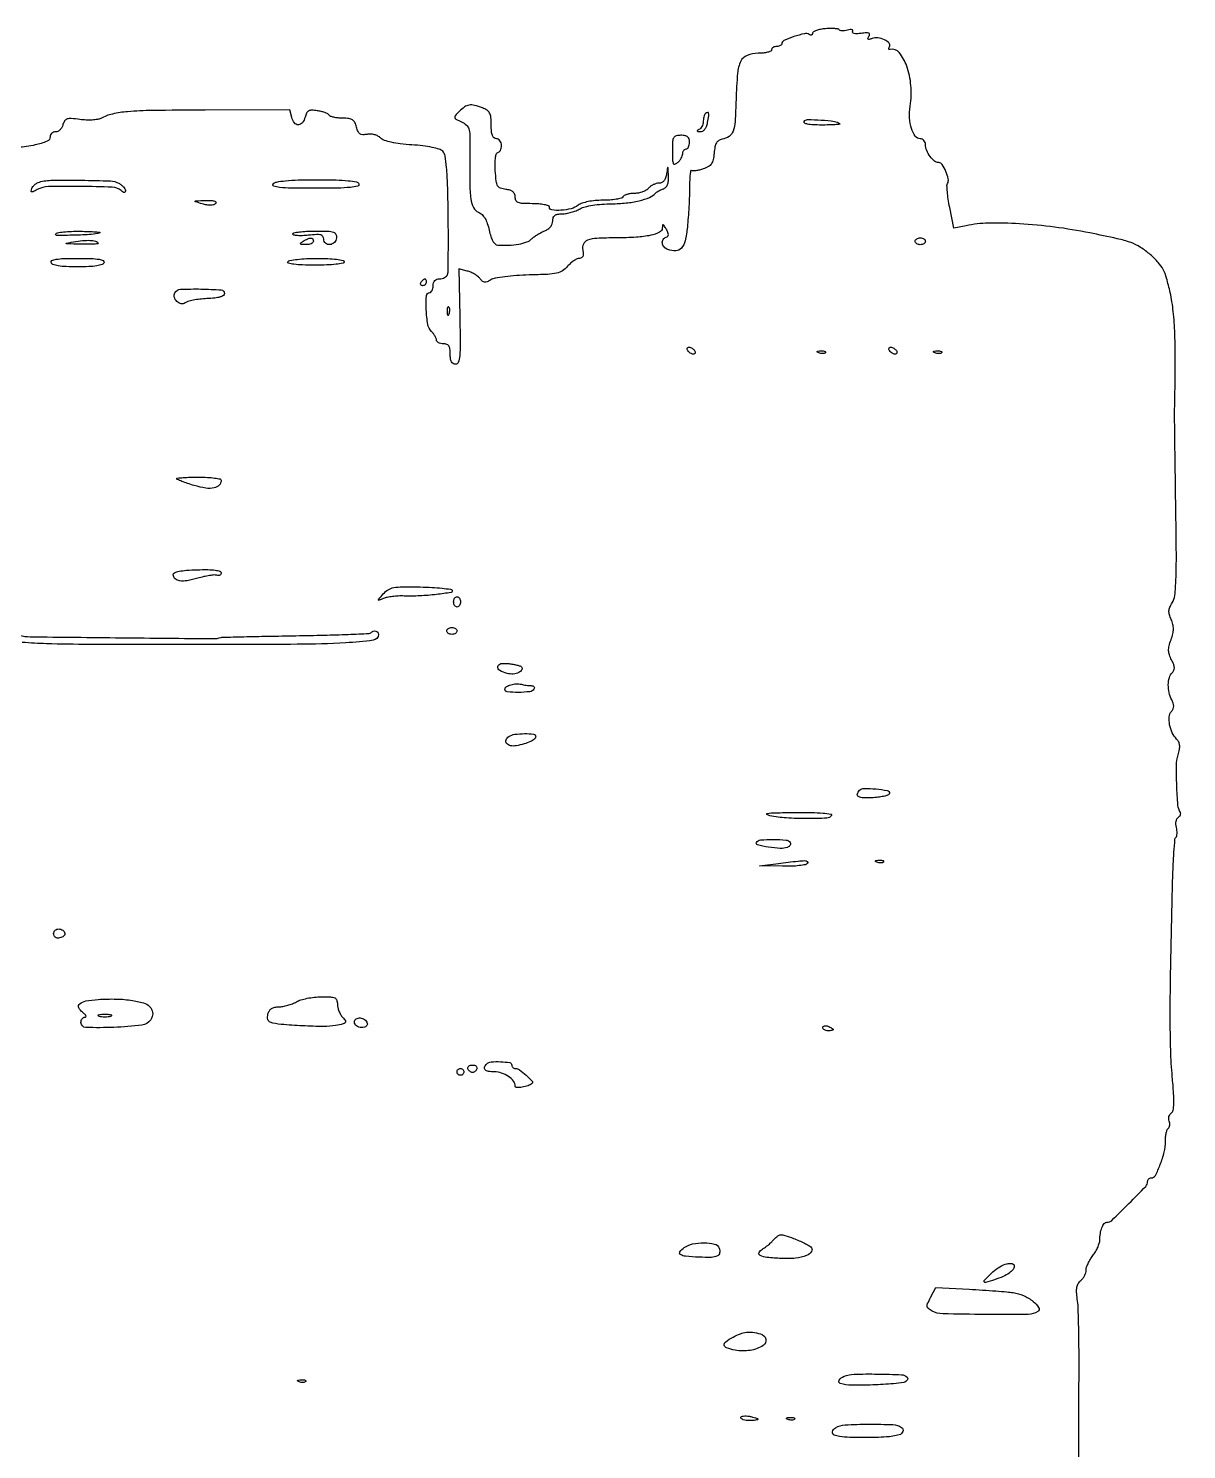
# Model space of a CAD drawing. Extents: x 0 to 1897, y 0 to 3427.
# Drawn here: x 1527.6 to 1866.4, y 2994.5 to 3410.3 of the extents above; entities that cross this region are included whole.
import ezdxf

# ---------------------------------------------------------------- set-up
doc = ezdxf.new("R2010")
doc.units = 0
doc.header["$MEASUREMENT"] = 0

msp = doc.modelspace()

# ---------------------------------------------------------------- linework, layer by layer
for points in [[(1834.873966, 2991.719246, 0.002697), (1834.862597, 2995.5, -0.002741), (1834.856841, 2997.472342, -0.0002), (1834.872943, 3002.90625, -0.000279), (1834.89835, 3009.387042, -0.000211), (1834.933209, 3016.5, 0.00316), (1834.926047, 3023.689391, 0.003875), (1834.824875, 3030.404333, 0.003234), (1834.65967, 3036.044061, 0.027722), (1834.429865, 3038.557304, -0.022192), (1834.222845, 3040.575129, -0.059891), (1834.311645, 3042.010702, -0.084383), (1834.701209, 3043.078631, -0.090224), (1835.415353, 3043.929749, 0.056644), (1836.021778, 3044.561553, 0.043432), (1836.53451, 3045.370484, 0.044527), (1836.884581, 3046.224247, 0.075174), (1837, 3046.987586, -0.08035), (1837.136574, 3047.831966, -0.028997), (1837.5875, 3048.965251, -0.02787), (1838.234553, 3050.171399, -0.029609), (1839, 3051.272871, 0.033741), (1839.76548, 3052.394027, 0.029437), (1840.4125, 3053.659153, 0.030572), (1840.860481, 3054.875945, 0.07304), (1841, 3055.825942, -0.042084), (1841.160218, 3057.726104, -0.053742), (1841.638163, 3059.416053, -0.06585), (1842.317394, 3060.617605, -0.235403), (1843.084598, 3061, 0.193975), (1844.502751, 3061.571683, 0.004958), (1849.515211, 3066.493732, 0.004965), (1854.428505, 3071.51375, 0.193545), (1855, 3072.93483, -0.097681), (1855.080186, 3073.341361, -0.097615), (1855.308739, 3073.687106, -0.098258), (1855.649935, 3073.91863, -0.100413), (1856.051027, 3074, 0.279061), (1857.250851, 3074.726201, 0.028171), (1858.689908, 3077.898094, 0.03384), (1859.828614, 3081.554117, 0.058638), (1860.2, 3084.710001, -0.02411), (1860.26275, 3086.010581, -0.030969), (1860.451546, 3087.192963, -0.03204), (1860.724412, 3088.126703, -0.168789), (1861.056326, 3088.534811, 0.14782), (1861.338705, 3088.854371, 0.077552), (1861.484256, 3089.36945, 0.066072), (1861.477174, 3089.993587, 0.055835), (1861.310609, 3090.63295, -0.078225), (1861.170769, 3091.288154, -0.076912), (1861.237623, 3091.958661, -0.081901), (1861.495199, 3092.541169, -0.1098), (1861.907569, 3092.942874, 0.214884), (1862.456679, 3093.756124, 0.035585), (1862.649016, 3095.684326, 0.023617), (1862.59169, 3098.709918, 0.006048), (1862.20881, 3103.59195, -0.015326), (1861.742475, 3111.392273, -0.007581), (1861.604532, 3121.314068, -0.0046), (1861.755296, 3135.728598, -0.001095), (1862.279469, 3159.715278, -0.00471), (1862.45066, 3164.829635, -0.007253), (1862.704567, 3169.249253, -0.002984), (1862.997539, 3173.0044, -0.177213), (1863.280403, 3173.613736, 0.144733), (1863.505656, 3174.028098, 0.042361), (1863.597571, 3174.754951, 0.038686), (1863.565837, 3175.630807, 0.033101), (1863.400764, 3176.539364, -0.049793), (1863.266863, 3177.447439, -0.057039), (1863.325617, 3178.322311, -0.065672), (1863.556113, 3179.036542, -0.144467), (1863.935285, 3179.460004, 0.066996), (1864.319855, 3179.775705, 0.083902), (1864.573282, 3180.160646, 0.099496), (1864.65952, 3180.552774, 0.143909), (1864.566246, 3180.892811, -0.118874), (1863.859001, 3183.049093, -0.010414), (1863.514569, 3188.833751, -0.013117), (1863.443035, 3194.596328, -0.067425), (1863.914526, 3197.748739, 0.026019), (1864.299735, 3199.385932, 0.068311), (1864.351068, 3200.588895, 0.091863), (1864.08051, 3201.540621, 0.081482), (1863.479203, 3202.37794, -0.087081), (1862.199614, 3204.20224, -0.06299), (1861.435435, 3206.570433, -0.066767), (1861.313653, 3208.866619, -0.154301), (1861.957727, 3210.449064, 0.066382), (1862.444559, 3211.225308, 0.099061), (1862.626739, 3212.003006, 0.088043), (1862.503744, 3212.857205, 0.043216), (1862.069394, 3213.870336, -0.066762), (1861.287447, 3215.959975, -0.059746), (1861.043758, 3218.26358, -0.06465), (1861.34432, 3220.349929, -0.129009), (1862.179794, 3221.779794, 0.088961), (1862.673005, 3222.488569, 0.120777), (1862.819745, 3223.251163, 0.084088), (1862.610085, 3224.197299, 0.026392), (1861.991772, 3225.515375, -0.040531), (1861.358902, 3226.969976, -0.076012), (1861.132807, 3228.229426, -0.06733), (1861.282031, 3229.59857, -0.025995), (1861.838579, 3231.430144, 0.027151), (1862.37244, 3233.20176, 0.057715), (1862.547993, 3234.620691, 0.065002), (1862.387208, 3235.931759, 0.043948), (1861.884751, 3237.353599, -0.036585), (1861.366235, 3238.754955, -0.085323), (1861.242689, 3239.86322, -0.087325), (1861.497073, 3240.933146, -0.039672), (1862.172603, 3242.209036, 0.114742), (1862.94082, 3244.396377, 0.017976), (1863.277938, 3248.986095, 0.011197), (1863.389961, 3256.465511, 0.001978), (1863.23034, 3270.5, -0.000267), (1863.080778, 3280.608232, -0.000398), (1862.961702, 3289.45, -0.000166), (1862.868239, 3297.023474, -0.00847), (1862.875518, 3298.5, 0.003364), (1863.081648, 3312.112309, 0.011438), (1862.953343, 3320.984005, 0.017311), (1862.484945, 3327.482341, 0.027784), (1861.588096, 3332.965537, 0.013611), (1860.519198, 3337.242537, 0.052413), (1859.512373, 3339.786519, 0.064345), (1858.107974, 3341.795499, 0.027855), (1855.776241, 3344.086069, 0.03825), (1852.940483, 3346.216591, 0.055856), (1850.138419, 3347.591905, 0.031858), (1846.10616, 3348.755711, 0.005071), (1838.057829, 3350.447205, 0.016965), (1827.753888, 3352.142663, 0.017763), (1817.515246, 3353.104161, 0.018757), (1808.429658, 3353.291376, 0.048065), (1801.901025, 3352.550732), (1798.30205, 3351.787331), (1797.098603, 3357.904336, -0.010781), (1796.67838, 3360.313427, -0.014926), (1796.413044, 3362.490437, -0.011417), (1796.289421, 3364.289732, -0.150966), (1796.454732, 3364.926755, 0.19436), (1796.683916, 3366.264758, 0.046531), (1795.988338, 3368.456675, 0.046128), (1794.922927, 3370.442282, 0.251653), (1793.884993, 3371, -0.175566), (1792.678189, 3371.437224, -0.060693), (1791.389082, 3372.808887, -0.058446), (1790.387221, 3374.573436, -0.095654), (1790.031803, 3376.25, 0.085496), (1789.904147, 3376.918281, 0.092169), (1789.561447, 3377.485938, 0.098371), (1789.059383, 3377.86581, 0.113386), (1788.475249, 3378, -0.24035), (1787.006622, 3378.749251, -0.082861), (1785.912306, 3380.947207, -0.063339), (1785.375804, 3384.07085, -0.048146), (1785.558718, 3387.54299, 0.058181), (1785.755205, 3393.564562, 0.064376), (1784.529016, 3399.256399, 0.083991), (1782.33115, 3403.200933, 0.285913), (1779.67567, 3404.133982, -0.130482), (1779.412659, 3404.14462, -0.25462), (1779.270424, 3404.29065, -0.155268), (1779.279834, 3404.563384, -0.052802), (1779.453678, 3404.92505, 0.332475), (1779.363157, 3405.946584, 0.099379), (1778.03119, 3406.943166, 0.077059), (1776.09678, 3407.521323, 0.126423), (1774.408397, 3407.326475, -0.021521), (1773.58992, 3407.052173, -0.22398), (1773.248909, 3407.107328, -0.355436), (1773.171789, 3407.368868, -0.039344), (1773.478003, 3407.964409, 0.119424), (1773.669521, 3408.550461, 0.334776), (1773.451069, 3408.892808, 0.110836), (1772.723764, 3408.99231, 0.015232), (1771.194861, 3408.815292, -0.022265), (1769.963014, 3408.690195, -0.066129), (1769.118216, 3408.754, -0.171658), (1768.731857, 3408.989526, -0.319478), (1768.709184, 3409.338468, 0.200502), (1768.762328, 3409.672407, 0.270706), (1768.554698, 3409.88796, 0.103164), (1768.019512, 3409.925367, 0.029999), (1767.204319, 3409.763682, -0.030193), (1766.375085, 3409.599546, -0.043391), (1765.627722, 3409.563408, -0.051308), (1765.053767, 3409.64484, -0.227275), (1764.797947, 3409.856158, 0.246695), (1764.489337, 3410.092546, 0.021933), (1763.48596, 3410.219702, 0.024631), (1762.208438, 3410.261803, 0.016568), (1760.75, 3410.189635, 0.024941), (1759.313188, 3409.998213, 0.038401), (1758.101562, 3409.677085, 0.044271), (1757.237352, 3409.286653, 0.27084), (1757, 3408.880618, -0.119023), (1756.920178, 3408.550045, -0.186703), (1756.704538, 3408.357926, -0.153307), (1756.378816, 3408.340197, -0.076073), (1755.99417, 3408.503603, 0.198489), (1754.599652, 3408.731068, 0.024011), (1751.547417, 3407.859304, 0.021783), (1748.599474, 3406.716648, 0.29772), (1748, 3405.799112, -0.181234), (1747.885687, 3405.494097, -0.09129), (1747.559375, 3405.234739, -0.071236), (1747.073945, 3405.059046, -0.051303), (1746.5, 3405, 0.064853), (1745.926543, 3404.925306, 0.082425), (1745.440625, 3404.70625, 0.098894), (1745.115568, 3404.381354, 0.148195), (1745, 3404, -0.294715), (1744.750175, 3403.612972, -0.04436), (1743.835335, 3403.29375, -0.037979), (1742.55463, 3403.072399, -0.02381), (1741.035184, 3403, 0.093723), (1737.834254, 3402.394684, 0.190969), (1735.994037, 3400.676243, 0.090677), (1735.046328, 3397.133007, 0.012362), (1734.617117, 3389.44504, -0.008564), (1734.309013, 3383.054653, -0.069004), (1733.717441, 3380.182004, -0.15984), (1732.550442, 3378.671748, -0.105403), (1730.5, 3377.838748, 0.099485), (1729.538058, 3377.461021, 0.119924), (1728.871139, 3376.758772, 0.082278), (1728.442474, 3375.608443, 0.027323), (1728.194309, 3373.820095, -0.030967), (1727.910125, 3371.876236, -0.097692), (1727.397403, 3370.669757, -0.112138), (1726.510209, 3369.841857, -0.048054), (1725.029321, 3369.160066, -0.022942), (1723.89158, 3368.821103, -0.031185), (1722.838095, 3368.627954, -0.032057), (1721.983728, 3368.581014, -0.196521), (1721.585012, 3368.748321, 0.59709), (1721.356423, 3368.67982, 0.021276), (1721.171847, 3367.539993, 0.019535), (1721.041418, 3365.890946, 0.009967), (1721, 3363.813358, -0.008917), (1720.954447, 3361.259353, -0.004812), (1720.811983, 3358.116022, -0.00479), (1720.605278, 3354.915545, -0.007517), (1720.359941, 3352.169626, -0.028724), (1719.700845, 3348.126003, -0.124666), (1718.615408, 3345.973526, -0.208291), (1716.977814, 3345.192606, -0.100504), (1714.640877, 3345.584314, -0.12155), (1713.557335, 3346.338918, -0.148323), (1713.04886, 3347.459247, -0.175839), (1713.28577, 3348.536072, -0.172781), (1714.15979, 3349.21993, 0.117904), (1714.636709, 3349.516598, 0.194022), (1714.817522, 3349.948694, 0.108966), (1714.685624, 3350.586117, 0.026148), (1714.190198, 3351.553263, 0.009416), (1713.568133, 3352.580467, 0.185114), (1713.277278, 3352.797638, 0.459123), (1713.087117, 3352.671535, 0.026415), (1713.030409, 3351.880842, -0.283352), (1712.223152, 3350.6242, -0.059467), (1709.638317, 3349.742395, -0.038016), (1705.490902, 3349.183396, -0.013468), (1699.5, 3348.997351, 0.011222), (1693.894862, 3348.848485, 0.075898), (1691.182664, 3348.297284, 0.199295), (1689.985923, 3347.192554, 0.156459), (1689.769881, 3345.423458, -0.036512), (1689.896765, 3344.333513, -0.106571), (1689.769769, 3343.5912, -0.167748), (1689.396807, 3343.160939, -0.131809), (1688.796913, 3343, 0.112663), (1688.106738, 3342.842487, 0.035941), (1687.187167, 3342.31523, 0.03379), (1686.215356, 3341.560975, 0.031892), (1685.333779, 3340.668869, -0.073328), (1683.848076, 3339.395213, -0.08538), (1682.13095, 3338.685439, -0.043356), (1679.466309, 3338.323631, -0.006558), (1674.084377, 3338.13421, 0.01154), (1670.391712, 3337.967398, 0.014409), (1666.975766, 3337.634877, 0.012996), (1664.155214, 3337.203269, 0.09277), (1662.87003, 3336.715341, -0.034614), (1661.782453, 3336.150992, -0.131996), (1661.033035, 3336.040041, -0.152588), (1660.39176, 3336.325135, -0.051492), (1659.689096, 3337.084356, 0.064069), (1659.054257, 3337.736702, 0.032936), (1658.114922, 3338.386513, 0.032095), (1657.044353, 3338.937306, 0.041654), (1656, 3339.292389), (1653.5, 3339.916066), (1653.802712, 3325.958033, -0.003081), (1653.925052, 3318.076656, -0.024674), (1653.779932, 3314.448624, -0.062538), (1653.373565, 3312.580858, -0.318028), (1652.552712, 3312, -0.141906), (1651.870526, 3312.197592, -0.133111), (1651.379393, 3312.733026, -0.086497), (1651.089256, 3313.654478, -0.033132), (1651, 3315, 0.030703), (1650.907747, 3316.500917, 0.116834), (1650.583333, 3317.375, 0.166173), (1649.975317, 3317.840542, 0.081208), (1649, 3318, -0.051602), (1648.234755, 3318.079187, -0.071518), (1647.5875, 3318.314732, -0.091543), (1647.152489, 3318.662488, -0.180377), (1647, 3319.071429, 0.098387), (1646.89773, 3319.586132, 0.03396), (1646.559375, 3320.26875, 0.032192), (1646.074034, 3320.989814, 0.032161), (1645.5, 3321.642857, -0.15714), (1644.44652, 3323.698075, -0.029493), (1644.006415, 3327.957216, -0.02624), (1644.041494, 3332.098194, -0.396476), (1645, 3333, 0.191087), (1645.381882, 3333.151477, 0.088204), (1645.70625, 3333.5875, 0.068025), (1645.926307, 3334.234582, 0.048028), (1646, 3335, -0.071879), (1646.123622, 3335.85549, -0.118272), (1646.486626, 3336.485871, -0.122815), (1647.084583, 3336.867851, -0.081193), (1647.893011, 3337, 0.061474), (1648.64832, 3337.093215, 0.062435), (1649.354067, 3337.367188, 0.068769), (1649.906418, 3337.771884, 0.119359), (1650.208546, 3338.25, 0.07733), (1650.372362, 3339.195199, 0.001566), (1650.440902, 3344.04747, 0.00366), (1650.461766, 3349.728811, 0.002448), (1650.406216, 3356.230748, 0.003837), (1650.231585, 3364.500514, 0.014823), (1649.931778, 3369.625614, 0.01919), (1649.505541, 3372.978423, 0.1564), (1648.807533, 3374.335324, 0.123937), (1647.814895, 3374.928699, 0.022034), (1645.700427, 3375.464347, 0.021292), (1642.981849, 3375.907162, 0.013701), (1639.801011, 3376.198989, -0.01295), (1636.410031, 3376.50496, -0.02523), (1633.731734, 3376.954612, -0.030594), (1631.742521, 3377.522215, -0.112034), (1630.640611, 3378.216532, 0.076398), (1629.864369, 3378.785954, 0.05441), (1628.85786, 3379.178295, 0.052766), (1627.753856, 3379.353673, 0.06032), (1626.687816, 3379.280654, -0.048858), (1625.422763, 3379.164903, -0.150845), (1624.613253, 3379.420489, -0.140519), (1624.054592, 3380.10246, -0.040326), (1623.612312, 3381.408535, 0.052448), (1623.119959, 3382.754399, 0.138008), (1622.441225, 3383.513154, 0.112955), (1621.37412, 3383.892752, 0.029211), (1619.539965, 3384, -0.023991), (1618.189715, 3384.064824, -0.030857), (1616.96261, 3384.259882, -0.031882), (1615.993606, 3384.541753, -0.169188), (1615.571257, 3384.884704, 0.134961), (1615.173563, 3385.254393, 0.030066), (1614.318648, 3385.636694, 0.029132), (1613.244151, 3385.971602, 0.024547), (1612.074872, 3386.202319, 0.031645), (1610.5041, 3386.33214, 0.128055), (1609.57761, 3386.109795, 0.155792), (1608.978335, 3385.493555, 0.054162), (1608.54358, 3384.317615, -0.098324), (1607.766766, 3382.675754, -0.232953), (1606.595422, 3382.073193, -0.238691), (1605.426986, 3382.639401, -0.101608), (1604.652112, 3384.25), (1604.087408, 3386.5), (1579.293704, 3386.385275, 0.002162), (1563.864966, 3386.24716, 0.016669), (1556.64747, 3385.910507, 0.03668), (1552.223093, 3385.227016, 0.065802), (1548.786246, 3383.941164, -0.085537), (1547.837605, 3383.628089, -0.024296), (1546.28654, 3383.473199, -0.023715), (1544.489294, 3383.466858, -0.023085), (1542.683157, 3383.62995, 0.013438), (1540.157893, 3383.907172, 0.09522), (1538.937509, 3383.775594, 0.179442), (1538.224629, 3383.230983, 0.077037), (1537.74053, 3382.115788, -0.066256), (1537.409864, 3381.306979, -0.068177), (1536.881643, 3380.621513, -0.075131), (1536.244173, 3380.158559, -0.120107), (1535.59362, 3380, 0.08585), (1534.985083, 3379.894738, 0.093833), (1534.468126, 3379.592067, 0.100323), (1534.122371, 3379.141025, 0.114001), (1534, 3378.611291, -0.30601), (1533.076193, 3377.243199, -0.042654), (1529.633789, 3376.187031, -0.033382), (1524.517693, 3375.436301, -0.01512)], [(1525.057864, 3232.695045, 0.058136), (1528.098101, 3232.304309, 0.00039), (1554.739714, 3232.013899, 0.000294), (1581.70644, 3231.756832, 0.078576), (1584, 3232.098511, -0.070397), (1584.407805, 3232.166061, -0.000156), (1590.636482, 3232.311093, -0.001051), (1597.653844, 3232.457542, -0.000652), (1605.890151, 3232.601367, 0.002266), (1614.128229, 3232.77181, 0.003638), (1621.151609, 3233.000112, 0.000764), (1627.308672, 3233.254535, 0.187806), (1627.806817, 3233.473484, -0.108538), (1628.496992, 3233.915056, -0.145086), (1629.235024, 3233.962931, -0.175481), (1629.785369, 3233.609549, -0.164603), (1630, 3232.975249, -0.376671), (1628.493204, 3231.258883, -0.018942), (1620.4511, 3230.517091, -0.012061), (1606.255019, 3230.091383, -0.001465), (1575.057345, 3230, -0.000745), (1545.405442, 3230.044186, -0.007389), (1532.957751, 3230.265249, -0.01088), (1525.823424, 3230.652985, -0.204173)]]:
    msp.add_lwpolyline(points, format="xyb")
for points in [[(1653.616515, 3385.979948, 0.016324), (1652.465064, 3384.739174, 0.23739), (1652.321736, 3384.176166, 0.220939), (1652.684228, 3383.701072, 0.014155), (1654.292352, 3382.912657, -0.067474), (1655.727523, 3382.008333, -0.142512), (1656.453705, 3380.92532, -0.071699), (1656.749626, 3379.141492, -0.008527), (1656.766452, 3375.123276, 0.003968), (1656.716526, 3364.995707, 0.032381), (1657.029718, 3360.379724, 0.082598), (1657.798903, 3357.869234, 0.175579), (1659.25, 3356.487128, -0.086053), (1660.310688, 3355.78441, -0.068507), (1661.172356, 3354.712722, -0.054679), (1661.858336, 3353.221476, -0.028757), (1662.392082, 3351.25, 0.02459), (1662.877849, 3349.39463, 0.054115), (1663.46599, 3348.053789, 0.078396), (1664.140571, 3347.216104, 0.169968), (1664.892082, 3346.898683, 0.02567), (1668.13161, 3346.861103, 0.034339), (1671.052908, 3347.178959, 0.03885), (1673.405395, 3347.791417, 0.113749), (1674.817182, 3348.674325, -0.037555), (1675.55715, 3349.310766, -0.019826), (1676.560527, 3349.990757, -0.019616), (1677.64827, 3350.608843, -0.028553), (1678.655178, 3351.058999, 0.062516), (1679.600153, 3351.560842, 0.070247), (1680.350405, 3352.264447, 0.07579), (1680.833483, 3353.0967, 0.093932), (1681, 3353.975249, -0.077089), (1681.150648, 3354.946541, -0.156275), (1681.593923, 3355.570363, -0.120782), (1682.409968, 3355.91785, -0.037337), (1683.75, 3356.035435, 0.040678), (1684.984475, 3356.152064, 0.02414), (1686.426563, 3356.480268, 0.024057), (1687.842674, 3356.949792, 0.037782), (1689, 3357.5, -0.068383), (1690.433749, 3358.077253, -0.022101), (1692.681013, 3358.537506, -0.020705), (1695.354406, 3358.850139, -0.017433), (1698.202947, 3358.964565, 0.025101), (1702.443242, 3359.200049, 0.03279), (1706.26952, 3359.861683, 0.036312), (1709.318568, 3360.836271, 0.122751), (1711, 3362.052587, -0.072793), (1711.305484, 3362.32334, -0.019133), (1711.867188, 3362.661269, -0.019013), (1712.54338, 3363.000782, -0.018462), (1713.25, 3363.291557, 0.105918), (1714.029965, 3363.78547, 0.102432), (1714.550415, 3364.560957, 0.075598), (1714.819811, 3365.681086, 0.032697), (1714.850168, 3367.218615, 0.000959), (1714.747371, 3369.378952, 0.194352), (1714.659183, 3369.569536, 0.602002), (1714.560069, 3369.535555, 0.001596), (1714.283746, 3367.75, -0.044094), (1713.990213, 3366.542555, -0.088795), (1713.518722, 3365.687101, -0.113874), (1712.870283, 3365.180545, -0.109534), (1712.056022, 3365, 0.069625), (1711.271401, 3364.890209, 0.044588), (1710.411223, 3364.559375, 0.044093), (1709.60976, 3364.074128, 0.061458), (1709, 3363.5, -0.088019), (1708.320455, 3362.924733, -0.043345), (1707.292851, 3362.440625, -0.041217), (1706.107014, 3362.11085, -0.047248), (1704.936572, 3362, 0.032727), (1703.812333, 3361.926334, 0.038095), (1702.764432, 3361.70625, 0.041571), (1701.927713, 3361.385309, 0.142927), (1701.5, 3361, -0.191773), (1700.973561, 3360.609451, -0.022638), (1699.521369, 3360.29375, -0.024473), (1697.687962, 3360.072937, -0.017733), (1695.632113, 3360, 0.023101), (1693.401519, 3359.896885, 0.02726), (1691.311538, 3359.587647, 0.029617), (1689.563747, 3359.121537, 0.082115), (1688.44113, 3358.531803, -0.100298), (1686.367507, 3357.536179, -0.046229), (1683.396319, 3357.070974, -0.047271), (1680.744998, 3357.154659, -0.377765), (1680, 3358, 0.322437), (1679.719449, 3358.389817, 0.031449), (1678.53125, 3358.70625, 0.03053), (1676.916554, 3358.927795, 0.01883), (1675, 3359, -0.011795), (1672.228708, 3359.065382, -0.08063), (1670.89647, 3359.346679, -0.183558), (1670.242137, 3359.934704, -0.119475), (1670, 3360.933578, 0.093191), (1669.831645, 3361.82901, 0.129053), (1669.35353, 3362.486994, 0.101063), (1668.512734, 3362.929314, 0.042097), (1667.25, 3363.183578, -0.057535), (1665.675383, 3363.551437, -0.183206), (1664.86774, 3364.241203, -0.100087), (1664.452444, 3365.574042, -0.011259), (1664.19774, 3368.75, -0.015689), (1664.141098, 3370.916915, -0.034177), (1664.263266, 3372.574496, -0.044287), (1664.526169, 3373.695243, -0.323602), (1664.94774, 3374, 0.18316), (1665.349415, 3374.152249, 0.090711), (1665.690899, 3374.5875, 0.070602), (1665.922291, 3375.234708, 0.050641), (1666, 3376, 0.072314), (1665.888136, 3376.769411, 0.08892), (1665.5625, 3377.416667, 0.10214), (1665.075754, 3377.846791, 0.130775), (1664.5, 3378, -0.177183), (1663.814491, 3378.250795, -0.128855), (1663.343173, 3378.920792, -0.069238), (1663.076358, 3380.122467, -0.020062), (1663, 3382.024751, 0.023005), (1662.898806, 3384.222968, 0.095793), (1662.530089, 3385.490851, 0.128094), (1661.777446, 3386.333887, 0.056025), (1660.4349, 3387.024751, 0.029262), (1658.107367, 3387.757036, 0.09992), (1656.529216, 3387.831466, 0.114835), (1655.169377, 3387.287194, 0.045202)], [(1725.666667, 3385.333333, 0.094364), (1725.410244, 3384.956282, 0.034987), (1725.195833, 3384.348437, 0.033153), (1725.049177, 3383.635533, 0.034165), (1725, 3382.916667, -0.065683), (1724.906758, 3382.209939, -0.061055), (1724.632812, 3381.532566, -0.065208), (1724.228133, 3380.985052, -0.105523), (1723.75, 3380.662281, 0.035857), (1723.295519, 3380.439813, 0.430295), (1723.255389, 3380.26935, 0.219996), (1723.469961, 3380.135952, 0.018709), (1724.133423, 3380.078947, 0.134985), (1724.847228, 3380.238608, 0.100841), (1725.472329, 3380.753901, 0.077806), (1725.966844, 3381.607485, 0.045031), (1726.295118, 3382.75, 0.010712), (1726.625088, 3384.691299, 0.096694), (1726.585794, 3385.547763, 0.452706), (1726.258985, 3385.718717, 0.104668)], [(1764.916667, 3382.371869, -0.652259), (1764.86871, 3382.22408, -0.007792), (1763.529018, 3382.109237, -0.011382), (1761.775213, 3382.026452, -0.006101), (1759.60765, 3382, -0.012199), (1757.143485, 3382.060132, -0.0387), (1755.508658, 3382.267478, -0.081543), (1754.64119, 3382.600195, -0.421438), (1754.529651, 3383.047976, -0.263224), (1755.549133, 3383.60817, -0.013171), (1759.498606, 3383.455407, -0.016515), (1763.387331, 3383.07298, -0.15052)], [(1716, 3374.377555, 0.007925), (1716.041507, 3371.758996, 0.096862), (1716.263797, 3370.786969, 0.380264), (1716.722677, 3370.57868, 0.098332), (1717.5, 3371, 0.048188), (1718.073942, 3371.578122, 0.041499), (1718.559375, 3372.28386, 0.04354), (1718.892217, 3373.004766, 0.086594), (1719, 3373.622445, -0.070908), (1719.075037, 3374.148899, -0.086403), (1719.29375, 3374.595343, -0.100269), (1719.618661, 3374.893816, -0.136626), (1720, 3375, 0.191087), (1720.381882, 3375.151477, 0.088204), (1720.70625, 3375.5875, 0.068025), (1720.926307, 3376.234582, 0.048028), (1721, 3377, 0.07578), (1720.857434, 3377.935258, 0.149477), (1720.4375, 3378.55, 0.124434), (1719.682766, 3378.893532, 0.044917), (1718.5, 3379, 0.059738), (1717.089616, 3378.830891, 0.212188), (1716.38521, 3378.287756, 0.112378), (1716.066647, 3377.145444, 0.012038)], [(1554.065741, 3364.964816, -0.040309), (1554.805836, 3364.488378, -0.044832), (1555.431812, 3363.914335, -0.04986), (1555.864378, 3363.332631, -0.135767), (1556, 3362.842372, -0.091213), (1555.921307, 3362.414592, -0.306068), (1555.699909, 3362.258888, -0.152618), (1555.322562, 3362.369034, -0.026461), (1554.719093, 3362.818169, 0.164102), (1552.164902, 3363.801269, 0.00767), (1542.785342, 3364.052462, 0.009309), (1533.53892, 3363.98605, 0.116928), (1530.184479, 3363.09873, -0.011368), (1529.015627, 3362.506959, -0.163145), (1528.559384, 3362.450794, -0.412533), (1528.398032, 3362.693182, -0.042825), (1528.607649, 3363.419934, -0.075484), (1528.945271, 3364.013601, -0.048777), (1529.494064, 3364.584968, -0.048012), (1530.156542, 3365.050082, -0.064407), (1530.835144, 3365.327072, -0.060868), (1534.689884, 3365.859729, -0.00783), (1543.044257, 3365.860288, -0.005506), (1551.600224, 3365.632608, -0.113934)], [(1624.264405, 3364.75, -0.451831), (1623.93466, 3364.121602, -0.035396), (1621.829717, 3363.764518, -0.020294), (1618.114444, 3363.553652, -0.004028), (1611.45522, 3363.5, -0.003577), (1604.608618, 3363.548986, -0.021851), (1601.07847, 3363.753977, -0.058548), (1599.377975, 3364.131847, -0.523306), (1599.206271, 3364.75, -0.175923), (1600.21115, 3365.337719, -0.020917), (1602.808614, 3365.701391, -0.018064), (1606.572801, 3365.931877, -0.006258), (1612.015456, 3366, -0.005648), (1617.6025, 3365.93689, -0.019779), (1621.195958, 3365.71329, -0.024421), (1623.547619, 3365.356595, -0.25692)], [(1582.426033, 3359.026033, -0.1323), (1581.824737, 3358.679894, -0.059445), (1580.915309, 3358.551266, -0.047916), (1579.776939, 3358.635661, -0.030063), (1578.476033, 3358.94008, -0.002628), (1576.436788, 3359.560259, -0.564525), (1576.396215, 3359.724309, -0.191956), (1576.681088, 3359.846805, -0.001262), (1579.45, 3359.914047, -0.015807), (1581.121873, 3359.897573, -0.062209), (1582.136105, 3359.727937, -0.213393), (1582.494686, 3359.419442, -0.316269)], [(1548.5, 3350.493649, -0.06741), (1546.019201, 3349.989002, -0.010634), (1541.035627, 3349.765589, -0.005446), (1535.891379, 3349.70056, -0.587974), (1535.617695, 3350.190434, -0.2204), (1536.097732, 3350.507249, -0.012062), (1537.936536, 3350.738999, -0.016887), (1540.208924, 3350.89257, -0.011377), (1542.809017, 3350.921053, -0.005046), (1545.309454, 3350.866307, -0.010745), (1547.240774, 3350.762937, -0.014255), (1548.485717, 3350.633663, -0.789944)], [(1548, 3347.393011, -0.394054), (1547.856422, 3347.23912, -0.005381), (1546.457813, 3347.157132, -0.01169), (1544.763051, 3347.115747, -0.007015), (1542.75, 3347.141905, -0.0006), (1539.022617, 3347.247128, -0.134152), (1538.689592, 3347.348735, -0.68898), (1538.71453, 3347.472628, -0.001321), (1541.5, 3347.930553, -0.020917), (1544.069777, 3348.236426, -0.039809), (1546.150104, 3348.230322, -0.053068), (1547.58162, 3347.957167, -0.330338)], [(1617.725047, 3349, -0.175308), (1617.119245, 3347.651688, -0.177439), (1615.794335, 3347.011339, -0.211107), (1614.53682, 3347.424043, -0.21251), (1614, 3348.630052, 0.149616), (1613.759688, 3349.415169, 0.185125), (1613.137629, 3349.850523, 0.076859), (1611.90401, 3349.96323, 0.012484), (1609.5, 3349.75289, -0.01814), (1607.774719, 3349.621576, -0.030438), (1606.321875, 3349.652335, -0.032052), (1605.253496, 3349.809556, -0.353907), (1605, 3350.122837, -0.356453), (1605.282775, 3350.469092, -0.016435), (1606.891119, 3350.742333, -0.021062), (1608.969677, 3350.936825, -0.012796), (1611.437851, 3351, -0.007121), (1615.239535, 3350.945855, -0.069989), (1616.815561, 3350.678185, -0.204855), (1617.519499, 3350.070551, -0.13322)], [(1611, 3348, -0.210568), (1610.832025, 3347.618823, -0.082215), (1610.339062, 3347.298248, -0.062416), (1609.611405, 3347.082804, -0.042523), (1608.75, 3347.015313, -0.011293), (1607.555791, 3347.050422, -0.220444), (1607.237851, 3347.218347, -0.409657), (1607.271114, 3347.479509, -0.023197), (1608, 3348, -0.031558), (1609.301377, 3348.729028, -0.112355), (1610.227035, 3348.939692, -0.234725), (1610.775753, 3348.667076, -0.163584)], [(1790, 3348, -0.148195), (1789.884432, 3347.618646, -0.098894), (1789.559375, 3347.29375, -0.082425), (1789.073457, 3347.074694, -0.064853), (1788.5, 3347, -0.064853), (1787.926543, 3347.074694, -0.082425), (1787.440625, 3347.29375, -0.098894), (1787.115568, 3347.618646, -0.148195), (1787, 3348, -0.148195), (1787.115568, 3348.381354, -0.098894), (1787.440625, 3348.70625, -0.082425), (1787.926543, 3348.925306, -0.064853), (1788.5, 3349, -0.064853), (1789.073457, 3348.925306, -0.082425), (1789.559375, 3348.70625, -0.098894), (1789.884432, 3348.381354, -0.148195)], [(1549.746937, 3341.75, -0.236588), (1549.176667, 3341.183355, -0.039444), (1547.629973, 3340.806935, -0.029303), (1545.305657, 3340.570689, -0.010676), (1541.995449, 3340.5, -0.010663), (1538.684149, 3340.570625, -0.02934), (1536.361184, 3340.80678, -0.039561), (1534.816777, 3341.183178, -0.237305), (1534.248512, 3341.75, -0.378472), (1534.501338, 3342.343114, -0.071207), (1535.725155, 3342.724444, -0.032754), (1538.029211, 3342.942591, -0.007228), (1542, 3343, -0.007218), (1545.972184, 3342.942653, -0.032788), (1548.274799, 3342.724584, -0.071546), (1549.495763, 3342.343115, -0.378997)], [(1620, 3342, -0.362859), (1619.650774, 3341.582146, -0.015539), (1617.610246, 3341.279209, -0.019326), (1614.885955, 3341.06721, -0.009754), (1611.440983, 3341, -0.008266), (1607.814922, 3341.059948, -0.023056), (1605.278616, 3341.261157, -0.031132), (1603.675494, 3341.565337, -0.506273), (1603.5, 3342, -0.215801), (1604.087271, 3342.395032, -0.012687), (1606.26915, 3342.70625, -0.017326), (1608.971513, 3342.927415, -0.011753), (1612.059017, 3343, -0.010716), (1615.231142, 3342.93201, -0.020605), (1617.764754, 3342.718518, -0.017187), (1619.659946, 3342.413371, -0.358465)], [(1644, 3336, -0.105053), (1643.918938, 3335.618444, -0.099167), (1643.688914, 3335.29375, -0.09642), (1643.345238, 3335.076123, -0.093332), (1642.940983, 3335, -0.108972), (1642.586039, 3335.078288, -0.182303), (1642.3746, 3335.29375, -0.161196), (1642.343488, 3335.6179, -0.082592), (1642.5, 3336, -0.029505), (1642.768994, 3336.382774, -0.035638), (1643.066025, 3336.70625, -0.038439), (1643.34829, 3336.934461, -0.151918), (1643.559017, 3337, -0.210953), (1643.727648, 3336.92554, -0.081139), (1643.870461, 3336.70625, -0.061769), (1643.967655, 3336.382849, -0.042167)], [(1585, 3332.717467, -0.257708), (1584.683238, 3332.143707, -0.069504), (1583.701266, 3331.701492, -0.043765), (1582.110272, 3331.38416, -0.01648), (1579.844191, 3331.210602, 0.016882), (1577.781451, 3331.050951, 0.01995), (1575.847019, 3330.756812, 0.019213), (1574.252512, 3330.384789, 0.106674), (1573.47687, 3329.980804, -0.23385), (1572.319159, 3329.705725, -0.13951), (1571.051981, 3330.403581, -0.131224), (1570.292744, 3331.70172, -0.208399), (1570.472927, 3332.956195, -0.247853), (1572.152309, 3333.943126, -0.015458), (1578.103096, 3334.029303, -0.014234), (1584.028402, 3333.763093, -0.392886)], [(1650.078947, 3327.416667, 0.018894), (1650.137993, 3326.670344, 0.168741), (1650.279315, 3326.37858, 0.470617), (1650.461564, 3326.395823, 0.054073), (1650.683114, 3326.8125, 0.051402), (1650.839148, 3327.359369, 0.05415), (1650.876576, 3327.916927, 0.060344), (1650.797407, 3328.402231, 0.126455), (1650.604167, 3328.729167, 0.296942), (1650.385309, 3328.77538, 0.208169), (1650.200665, 3328.592839, 0.077125), (1650.089945, 3328.112848, 0.028489)], [(1722.5, 3316, -0.076764), (1722.661825, 3315.617617, -0.154201), (1722.642737, 3315.29375, -0.186277), (1722.449529, 3315.079239, -0.117858), (1722.118034, 3315, -0.085235), (1721.689814, 3315.073533, -0.053414), (1721.230237, 3315.29375, -0.051777), (1720.810561, 3315.617474, -0.064269), (1720.5, 3316, -0.076764), (1720.338175, 3316.382383, -0.154201), (1720.357263, 3316.70625, -0.186277), (1720.550471, 3316.920761, -0.117858), (1720.881966, 3317, -0.085235), (1721.310186, 3316.926467, -0.053414), (1721.769763, 3316.70625, -0.051777), (1722.189439, 3316.382526, -0.064269)], [(1760.729167, 3315.395833, -0.126455), (1760.402231, 3315.202593, -0.060344), (1759.916927, 3315.123424, -0.05415), (1759.359369, 3315.160852, -0.051402), (1758.8125, 3315.316886, -0.054073), (1758.395823, 3315.538436, -0.470617), (1758.37858, 3315.720685, -0.168741), (1758.670344, 3315.862007, -0.018894), (1759.416667, 3315.921053, -0.028489), (1760.112848, 3315.910055, -0.077125), (1760.592839, 3315.799335, -0.208169), (1760.77538, 3315.614691, -0.296942)], [(1781.5, 3316, -0.076764), (1781.661825, 3315.617617, -0.154201), (1781.642737, 3315.29375, -0.186277), (1781.449529, 3315.079239, -0.117858), (1781.118034, 3315, -0.085235), (1780.689814, 3315.073533, -0.053414), (1780.230237, 3315.29375, -0.051777), (1779.810561, 3315.617474, -0.064269), (1779.5, 3316, -0.076764), (1779.338175, 3316.382383, -0.154201), (1779.357263, 3316.70625, -0.186277), (1779.550471, 3316.920761, -0.117858), (1779.881966, 3317, -0.085235), (1780.310186, 3316.926467, -0.053414), (1780.769763, 3316.70625, -0.051777), (1781.189439, 3316.382526, -0.064269)], [(1794.729167, 3315.395833, -0.126455), (1794.402231, 3315.202593, -0.060344), (1793.916927, 3315.123424, -0.05415), (1793.359369, 3315.160852, -0.051402), (1792.8125, 3315.316886, -0.054073), (1792.395823, 3315.538436, -0.470617), (1792.37858, 3315.720685, -0.168741), (1792.670344, 3315.862007, -0.018894), (1793.416667, 3315.921053, -0.028489), (1794.112848, 3315.910055, -0.077125), (1794.592839, 3315.799335, -0.208169), (1794.77538, 3315.614691, -0.296942)], [(1584, 3278.122445, -0.187448), (1583.429126, 3276.653201, -0.159143), (1581.970832, 3275.829885, -0.089236), (1579.531052, 3275.780293, -0.032761), (1576.156487, 3276.546169, -0.007698), (1574.179792, 3277.166454, -0.012321), (1572.514718, 3277.763153, -0.006148), (1571.153836, 3278.308349, -0.303173), (1571, 3278.538741, -0.388053), (1571.169408, 3278.72415, -0.004823), (1572.909375, 3278.864505, -0.011058), (1575.007687, 3278.966834, -0.006653), (1577.5, 3279, -0.012679), (1579.992008, 3278.936799, -0.020874), (1582.090625, 3278.742218, -0.016168), (1583.716354, 3278.468955, -0.357097)], [(1584, 3250.969488, -0.121702), (1583.901664, 3250.571466, -0.145365), (1583.632812, 3250.295937, -0.128045), (1583.227341, 3250.190565, -0.084464), (1582.75, 3250.272002, 0.104627), (1582.011088, 3250.367862, 0.017723), (1580.590227, 3250.203846, 0.018689), (1578.908874, 3249.884426, 0.015666), (1577.152901, 3249.42398, -0.028514), (1574.064789, 3248.698448, -0.079405), (1571.844316, 3248.664545, -0.148763), (1570.520209, 3249.285599, -0.212323), (1570, 3250.455415, -0.300031), (1570.3787, 3251.029705, -0.050336), (1571.700818, 3251.444877, -0.032893), (1573.830669, 3251.740505, -0.010742), (1577, 3251.901247, -0.010415), (1580.10629, 3251.927219, -0.029974), (1582.254691, 3251.771403, -0.042184), (1583.632685, 3251.468103, -0.32857)], [(1651.557358, 3245.907193, -0.534578), (1651.264268, 3245.265209, -0.010299), (1646.97695, 3244.660723, -0.017719), (1642.117021, 3244.25133, -0.020877), (1637.5, 3244.219664, 0.020114), (1635.821862, 3244.210715, 0.018043), (1634.0875, 3244.068812, 0.018406), (1632.54025, 3243.8278, 0.052598), (1631.5, 3243.510073, -0.005381), (1630.155913, 3242.956366, -0.514266), (1630.005499, 3243.052773, -0.193072), (1630.101407, 3243.332207, -0.00217), (1631.431352, 3244.859567, -0.07608), (1632.850634, 3246.050585, -0.090953), (1634.479033, 3246.672642, -0.044973), (1637.012548, 3246.910492, -0.006447), (1642.225207, 3246.862682, -0.007899), (1645.655705, 3246.732733, -0.012093), (1648.622309, 3246.501329, -0.006646), (1651.077157, 3246.216967, -0.22588)], [(1654, 3242.5, -0.064853), (1653.925306, 3241.926543, -0.082425), (1653.70625, 3241.440625, -0.098894), (1653.381354, 3241.115568, -0.148195), (1653, 3241, -0.148195), (1652.618646, 3241.115568, -0.098894), (1652.29375, 3241.440625, -0.082425), (1652.074694, 3241.926543, -0.064853), (1652, 3242.5, -0.064853), (1652.074694, 3243.073457, -0.082425), (1652.29375, 3243.559375, -0.098894), (1652.618646, 3243.884432, -0.148195), (1653, 3244, -0.148195), (1653.381354, 3243.884432, -0.098894), (1653.70625, 3243.559375, -0.082425), (1653.925306, 3243.073457, -0.064853)], [(1653, 3234, -0.148195), (1652.884432, 3233.618646, -0.098894), (1652.559375, 3233.29375, -0.082425), (1652.073457, 3233.074694, -0.064853), (1651.5, 3233, -0.064853), (1650.926543, 3233.074694, -0.082425), (1650.440625, 3233.29375, -0.098894), (1650.115568, 3233.618646, -0.148195), (1650, 3234, -0.148195), (1650.115568, 3234.381354, -0.098894), (1650.440625, 3234.70625, -0.082425), (1650.926543, 3234.925306, -0.064853), (1651.5, 3235, -0.064853), (1652.073457, 3234.925306, -0.082425), (1652.559375, 3234.70625, -0.098894), (1652.884432, 3234.381354, -0.148195)], [(1671.819757, 3223.513576, -0.327099), (1671.953004, 3222.65029, -0.16463), (1671.115174, 3221.845407, -0.090504), (1669.438505, 3221.402079, -0.081148), (1667.644645, 3221.553053, -0.068535), (1665.509611, 3222.412652, -0.314525), (1664.969509, 3223.554787, -0.323233), (1665.855114, 3224.42703, -0.069718), (1668.136424, 3224.457423, -0.013811), (1669.377437, 3224.265407, -0.017432), (1670.512178, 3224.016431, -0.015643), (1671.435695, 3223.748734, -0.118546)], [(1674.640804, 3218, -0.070627), (1675.160505, 3217.926222, -0.145756), (1675.50255, 3217.70625, -0.189593), (1675.616146, 3217.380013, -0.129188), (1675.5, 3217, -0.229538), (1674.282135, 3216.226305, -0.026526), (1670.958043, 3216.021063, -0.025467), (1667.699272, 3216.158979, -0.387167), (1667, 3216.926676, -0.257493), (1667.414668, 3217.678491, -0.067686), (1668.711274, 3218.269313, -0.060696), (1670.346066, 3218.55187, -0.082346), (1671.831787, 3218.381137, 0.02297), (1672.448358, 3218.234948, 0.013003), (1673.206299, 3218.111959, 0.012961), (1673.978423, 3218.02751, 0.020757)], [(1676, 3203.106989, -0.231663), (1675.641235, 3202.374218, -0.054123), (1674.442568, 3201.635892, -0.041616), (1672.638968, 3200.955476, -0.022086), (1670.313938, 3200.402752, -0.095932), (1668.653312, 3200.406154, -0.175364), (1667.506265, 3201.094546, -0.26468), (1667.334705, 3202.12116, -0.165044), (1668.121885, 3203.096491, -0.1061), (1669.919884, 3203.759341, -0.035129), (1672.740376, 3203.961527, -0.030676), (1675.383943, 3203.802724, -0.379107)], [(1779.5, 3186.5, -0.301987), (1779.229623, 3186.093162, -0.032412), (1778.104687, 3185.704218, -0.031283), (1776.570462, 3185.384364, -0.01973), (1774.75, 3185.195209, -0.021987), (1771.910207, 3185.13809, -0.118639), (1770.428988, 3185.532175, -0.34552), (1770.095137, 3186.301909, -0.133097), (1770.713721, 3187.380388, -0.200205), (1772.102772, 3187.95171, -0.023728), (1775.503531, 3187.773281, -0.021282), (1778.840102, 3187.294833, -0.361015)], [(1762.5, 3180, -0.248571), (1761.167489, 3179.219338, -0.009876), (1755.346112, 3179.085782, -0.01791), (1749.315673, 3179.28262, -0.033893), (1744.5, 3179.942631, -0.103247), (1743.641226, 3180.315606, -0.683356), (1743.716966, 3180.620307, -0.026894), (1746.081259, 3180.796657, -0.002627), (1751.809017, 3180.885001, -0.006017), (1756.669189, 3180.875935, -0.017175), (1760.046579, 3180.712865, -0.01847), (1762.296805, 3180.442614, -0.53593)], [(1750.435239, 3172.104785, -0.146824), (1750.537743, 3171.72256, -0.12377), (1750.423224, 3171.317984, -0.1006), (1750.1001, 3170.951536, -0.070418), (1749.6174, 3170.683424, -0.106091), (1747.556073, 3170.361299, -0.025561), (1744.099792, 3170.73423, -0.021519), (1740.879151, 3171.392543, -0.507875), (1740.579664, 3172.1289, -0.240162), (1741.757544, 3172.844317, -0.019222), (1745.506646, 3172.979312, -0.019254), (1749.254945, 3172.825733, -0.238834)], [(1755.5, 3166, -0.212146), (1754.935805, 3165.614735, -0.016755), (1753.098037, 3165.34163, -0.020453), (1750.799303, 3165.17325, -0.014144), (1748.190983, 3165.162997), (1741.5, 3165.325993), (1747, 3166, -0.001906), (1752.731606, 3166.680224, -0.028587), (1754.739954, 3166.795142, -0.183998), (1755.421997, 3166.535358, -0.364043)], [(1777.729167, 3166.395833, -0.126455), (1777.402231, 3166.202593, -0.060344), (1776.916927, 3166.123424, -0.05415), (1776.359369, 3166.160852, -0.051402), (1775.8125, 3166.316886, -0.054073), (1775.395823, 3166.538436, -0.470617), (1775.37858, 3166.720685, -0.168741), (1775.670344, 3166.862007, -0.018894), (1776.416667, 3166.921053, -0.028489), (1777.112848, 3166.910055, -0.077125), (1777.592839, 3166.799335, -0.208169), (1777.77538, 3166.614691, -0.296942)], [(1538.302821, 3145.513695, -0.173043), (1538.243946, 3145.111572, -0.094518), (1537.928016, 3144.718118, -0.074555), (1537.404868, 3144.392357, -0.054517), (1536.75, 3144.190371, -0.075042), (1536.019642, 3144.160813, -0.134068), (1535.464524, 3144.379901, -0.143006), (1535.120561, 3144.837793, -0.090288), (1535, 3145.5, -0.226436), (1535.442529, 3146.42706, -0.170609), (1536.521089, 3146.811149, -0.153586), (1537.688017, 3146.449352, -0.194407)], [(1618, 3124.828741, 0.058601), (1618.11244, 3123.872673, 0.036297), (1618.454253, 3122.793345, 0.036046), (1618.954211, 3121.761832, 0.053096), (1619.546394, 3120.948735, -0.038198), (1620.333613, 3119.932748, -0.335232), (1620.299389, 3119.399322, -0.159973), (1619.665642, 3119.017235, -0.009962), (1617.493137, 3118.56469, -0.049704), (1614.103941, 3118.272094, -0.00909), (1607.806995, 3118.469813, -0.00885), (1601.524271, 3118.893085, -0.053715), (1598.327623, 3119.515481, -0.164725), (1597.919412, 3119.810708, -0.090872), (1597.655997, 3120.374783, -0.073132), (1597.573889, 3121.120683, -0.054908), (1597.694254, 3121.938828, -0.079858), (1598.098296, 3122.855489, -0.103433), (1598.743325, 3123.50665, -0.091741), (1599.659384, 3123.895062, -0.051195), (1600.866631, 3124.035435, 0.042043), (1602.056096, 3124.151769, 0.024102), (1603.460823, 3124.480268, 0.023942), (1604.85088, 3124.949875, 0.036427), (1606, 3125.5, -0.057345), (1607.288865, 3126.052155, -0.022719), (1609.160938, 3126.519732, -0.022127), (1611.248034, 3126.846018, -0.025849), (1613.25, 3126.964565, -0.011963), (1615.985958, 3126.919512, -0.095834), (1617.207162, 3126.631674, -0.203394), (1617.796389, 3125.995266, -0.086618)], [(1563.391463, 3123.75, -0.051947), (1563.840755, 3122.835515, -0.088641), (1563.989385, 3122, -0.088606), (1563.839485, 3121.16449, -0.051872), (1563.388763, 3120.25, -0.22838), (1560.826033, 3118.64272, -0.018142), (1552.61166, 3118.026948, -0.016568), (1544.440532, 3117.982753, -0.406116), (1543, 3119.463788, -0.075979), (1543.089704, 3120.050706, -0.089288), (1543.349894, 3120.548738, -0.100738), (1543.736879, 3120.881671, -0.128109), (1544.19113, 3121, 0.252452), (1544.44812, 3121.138588, 0.272435), (1544.462158, 3121.42085, 0.086129), (1544.109825, 3121.880398, 0.027268), (1543.44113, 3122.432679, -0.130023), (1542.365296, 3123.772953, -0.33686), (1542.633238, 3124.90681, -0.128886), (1544.458893, 3125.749719, -0.026684), (1548, 3126.186868, -0.023052), (1553.373926, 3126.312521, -0.033589), (1558.091624, 3125.887396, -0.037031), (1561.733549, 3125.030624, -0.178162)], [(1548.25, 3121.310674, 0.039571), (1549.047266, 3121.168469, 0.024357), (1550, 3121.122029, 0.024357), (1550.952734, 3121.168469, 0.039571), (1551.75, 3121.310674, 0.161593), (1552.00914, 3121.478988, 0.542911), (1551.957813, 3121.633659, 0.052887), (1551.251983, 3121.740287, 0.011065), (1550, 3121.767997, 0.011065), (1548.748017, 3121.740287, 0.052887), (1548.042187, 3121.633659, 0.542911), (1547.99086, 3121.478988, 0.161593)], [(1626.750467, 3119.25, -0.158297), (1626.754141, 3118.755274, -0.156475), (1626.466685, 3118.350056, -0.107922), (1625.889009, 3118.08627, -0.053387), (1625.083333, 3118, -0.066422), (1624.248452, 3118.111401, -0.09567), (1623.58104, 3118.438799, -0.111791), (1623.15323, 3118.945354, -0.12024), (1623, 3119.573324, -0.245384), (1623.484986, 3120.50204, -0.175333), (1624.638975, 3120.810437, -0.13487), (1625.960832, 3120.321742, -0.158083)], [(1763, 3117.393011, -0.289661), (1762.903916, 3117.241071, -0.046727), (1762.559375, 3117.115447, -0.039339), (1762.074824, 3117.028469, -0.024748), (1761.5, 3117, -0.062722), (1760.926468, 3117.07223, -0.08088), (1760.440625, 3117.284531, -0.098158), (1760.115494, 3117.599211, -0.152681), (1760, 3117.968615, -0.184534), (1760.122486, 3118.289193, -0.147206), (1760.440625, 3118.483616, -0.100118), (1760.925634, 3118.511135, -0.055937), (1761.5, 3118.361626, -0.02136), (1762.074558, 3118.112506, -0.030395), (1762.559375, 3117.839659, -0.030693), (1762.912889, 3117.579329, -0.222225)], [(1655, 3105, -0.099038), (1654.923658, 3104.618362, -0.097945), (1654.70625, 3104.29375, -0.097945), (1654.381638, 3104.076342, -0.099038), (1654, 3104, -0.099038), (1653.618362, 3104.076342, -0.097945), (1653.29375, 3104.29375, -0.097945), (1653.076342, 3104.618362, -0.099038), (1653, 3105, -0.099038), (1653.076342, 3105.381638, -0.097945), (1653.29375, 3105.70625, -0.097945), (1653.618362, 3105.923658, -0.099038), (1654, 3106, -0.099038), (1654.381638, 3105.923658, -0.097945), (1654.70625, 3105.70625, -0.097945), (1654.923658, 3105.381638, -0.099038)], [(1658.808333, 3105.925, -0.073624), (1658.600259, 3105.514089, -0.066918), (1658.276198, 3105.165781, -0.070382), (1657.889952, 3104.930417, -0.102038), (1657.5, 3104.85, -0.102038), (1657.110048, 3104.930417, -0.070382), (1656.723802, 3105.165781, -0.066918), (1656.399741, 3105.514089, -0.073624), (1656.191667, 3105.925, -0.159683), (1656.189601, 3106.333474, -0.143818), (1656.428177, 3106.684219, -0.107546), (1656.888977, 3106.920344, -0.064908), (1657.5, 3107, -0.064908), (1658.111023, 3106.920344, -0.107546), (1658.571823, 3106.684219, -0.143818), (1658.810399, 3106.333474, -0.159683)], [(1669, 3107, 0.103303), (1669.079687, 3106.618421, 0.09885), (1669.306033, 3106.29375, 0.096885), (1669.644152, 3106.076187, 0.094931), (1670.041813, 3106, -0.15959), (1671.221615, 3105.61359, -0.024055), (1673.180079, 3104.026216, -0.020486), (1674.952764, 3102.306645, -0.421397), (1674.927227, 3101.634788, -0.101575), (1673.770205, 3100.952637, -0.04366), (1672.022445, 3100.519373, -0.044502), (1670.43798, 3100.41339, -0.407739), (1670, 3100.861184, 0.167574), (1669.504783, 3102.297301, 0.077239), (1668.042999, 3103.665937, 0.069554), (1666.03484, 3104.659487, 0.080312), (1663.928571, 3105, -0.039704), (1662.157157, 3105.140885, -0.161946), (1661.212081, 3105.632705, -0.28979), (1661.055381, 3106.383617, -0.107157), (1661.666667, 3107.333333, -0.178711), (1662.969175, 3107.93339, -0.030871), (1665.73018, 3107.978398, -0.028398), (1668.399337, 3107.704645, -0.368378)], [(1756.5, 3053.782296, -0.36116), (1756.679224, 3052.468088, -0.1613), (1755.23897, 3051.271319, -0.069352), (1752.005374, 3050.497127, -0.036549), (1747.869197, 3050.400116, -0.013963), (1743.653626, 3050.727646, -0.090722), (1741.620226, 3051.326501, -0.422386), (1741.357288, 3052.164239, -0.142302), (1742.358811, 3053.180925, 0.030411), (1743.176866, 3053.706438, 0.016499), (1744.118046, 3054.444169, 0.016382), (1745.029545, 3055.26081, 0.024849), (1745.760848, 3056.033659, -0.050838), (1746.79647, 3057.020157, -0.155335), (1747.696743, 3057.350125, -0.091762), (1748.902366, 3057.180347, -0.011342), (1751.410367, 3056.277354, -0.010264), (1753.049406, 3055.605909, -0.011617), (1754.59242, 3054.893456, -0.010891), (1755.872474, 3054.230982, -0.060758)], [(1729.654923, 3053.456872, -0.128586), (1729.813434, 3052.030043, -0.255358), (1729.149297, 3051.147581, -0.101925), (1727.38591, 3050.7487, -0.0157), (1723.77698, 3050.792322, -0.011228), (1719.850613, 3051.051598, -0.121455), (1718.358033, 3051.563044, -0.434533), (1718.21309, 3052.363589, -0.074816), (1719.442702, 3053.581761, -0.106996), (1721.891001, 3054.669797, -0.054363), (1725.261305, 3054.995674, -0.055565), (1728.332375, 3054.615255, -0.247403)], [(1816, 3048.122445, -0.180488), (1815.636613, 3047.148559, -0.064473), (1814.511181, 3046.145908, -0.046447), (1812.714078, 3045.149701, -0.022228), (1810.25, 3044.197112, -0.008506), (1807.608466, 3043.358424, -0.434456), (1807.188881, 3043.603862, -0.261454), (1807.370644, 3044.213738, -0.005504), (1809.739782, 3046.459531, -0.051198), (1811.772875, 3047.990271, -0.070974), (1813.870185, 3048.880328, -0.123789), (1815.38499, 3048.900494, -0.3475)], [(1815.648553, 3040.420538, -0.0673), (1818.683051, 3039.536308, -0.059873), (1821.507457, 3037.852696, -0.088731), (1823.108921, 3036.086958, -0.412657), (1822.834294, 3034.876427, -0.139621), (1820.095642, 3034.066566, -0.003828), (1807.529698, 3034.036193, -0.004326), (1795.084093, 3034.209071, -0.117754), (1791.928395, 3035.038322, -0.043204), (1790.859197, 3035.735396, -0.202879), (1790.510985, 3036.363263, -0.131761), (1790.645672, 3037.219769, -0.014817), (1791.505574, 3039.010779), (1793.022875, 3041.944915), (1802.761437, 3041.419277, -0.002801), (1806.720737, 3041.183324, -0.003055), (1810.564185, 3040.909071, -0.002863), (1813.851206, 3040.635385, -0.015088)], [(1741.75, 3028.369714, -0.268016), (1743.297387, 3026.821827, -0.326322), (1742.576156, 3024.958683, -0.105812), (1738.748848, 3023.519115, -0.083787), (1734.318478, 3023.600032, -0.032738), (1731.855417, 3024.23131, -0.284044), (1731.156995, 3025.058931, -0.280165), (1731.580579, 3026.063896, -0.032137), (1733.75, 3027.428025, -0.031005), (1735.867252, 3028.412102, -0.064068), (1737.634397, 3028.854179, -0.063989), (1739.457296, 3028.834796, -0.03086)], [(1608.729167, 3014.395833, -0.126455), (1608.402231, 3014.202593, -0.060344), (1607.916927, 3014.123424, -0.05415), (1607.359369, 3014.160852, -0.051402), (1606.8125, 3014.316886, -0.054073), (1606.395823, 3014.538436, -0.470617), (1606.37858, 3014.720685, -0.168741), (1606.670344, 3014.862007, -0.018894), (1607.416667, 3014.921053, -0.028489), (1608.112848, 3014.910055, -0.077125), (1608.592839, 3014.799335, -0.208169), (1608.77538, 3014.614691, -0.296942)], [(1784.641213, 3015.692121, -0.381241), (1784.69035, 3014.830033, -0.170893), (1783.64892, 3014.176015, -0.039493), (1780.675027, 3013.746939, -0.00587), (1774.622689, 3013.428243, -0.013198), (1768.447114, 3013.338851, -0.069483), (1765.102823, 3013.846557, -0.505912), (1764.763386, 3014.792097, -0.150884), (1766.185755, 3015.940465, -0.088108), (1769.172104, 3016.558098, -0.01041), (1775.977308, 3016.608206, -0.006844), (1782.985387, 3016.417935, -0.188322)], [(1741, 3003.383423, -0.347462), (1740.880837, 3003.232649, -0.020244), (1740.265625, 3003.11263, -0.023639), (1739.458419, 3003.027631, -0.014412), (1738.5, 3003, -0.032714), (1737.542347, 3003.062724, -0.050289), (1736.734375, 3003.253015, -0.064968), (1736.176307, 3003.530586, -0.249889), (1736, 3003.861328, -0.285831), (1736.183445, 3004.156008, -0.076393), (1736.734375, 3004.329256, -0.053628), (1737.541823, 3004.365641, -0.031701), (1738.5, 3004.244751, -0.013875), (1739.4582, 3004.033865, -0.021857), (1740.265625, 3003.7946, -0.017542), (1740.885601, 3003.556361, -0.300822)], [(1751.729167, 3003.395833, -0.126455), (1751.402231, 3003.202593, -0.060344), (1750.916927, 3003.123424, -0.05415), (1750.359369, 3003.160852, -0.051402), (1749.8125, 3003.316886, -0.054073), (1749.395823, 3003.538436, -0.470617), (1749.37858, 3003.720685, -0.168741), (1749.670344, 3003.862007, -0.018894), (1750.416667, 3003.921053, -0.028489), (1751.112848, 3003.910055, -0.077125), (1751.592839, 3003.799335, -0.208169), (1751.77538, 3003.614691, -0.296942)], [(1783, 3000.984687, -0.346457), (1783.395043, 2999.803946, -0.243582), (1782.322288, 2998.807023, -0.054137), (1778.574008, 2998.191551, -0.013229), (1772.309017, 2998.015313, -0.011898), (1766.376496, 2998.146614, -0.06993), (1763.323104, 2998.719781, -0.396203), (1762.80093, 2999.696048, -0.197583), (1763.728968, 3000.908131, -0.119439), (1766.502093, 3001.734033, -0.011934), (1773.470131, 3001.928072, -0.011212), (1780.465686, 3001.798981, -0.135833)]]:
    msp.add_lwpolyline(points, format="xyb", close=True)

doc.saveas('drawing.dxf')
